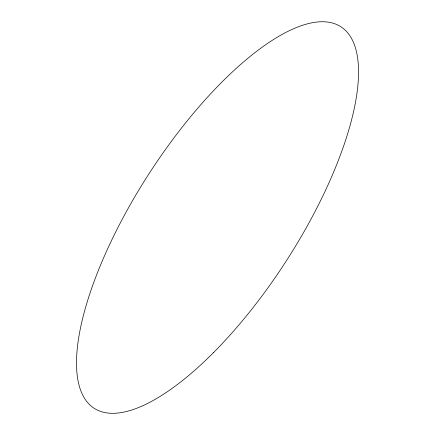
<?xml version="1.0" encoding="UTF-8"?>
<svg xmlns="http://www.w3.org/2000/svg" width="435" height="435" viewBox="0 0 435 435"><rect width="100%" height="100%" fill="white"/><g stroke="black" fill="none" stroke-linecap="round" stroke-linejoin="round"><path stroke-width="0.65" d="M213.694 352.415A227.162 81.312 -57.1 0 0 341.442 27.139A227.162 81.312 -57.1 0 0 97.364 272.946A227.162 81.312 -57.1 0 0 213.694 352.415"/></g></svg>
